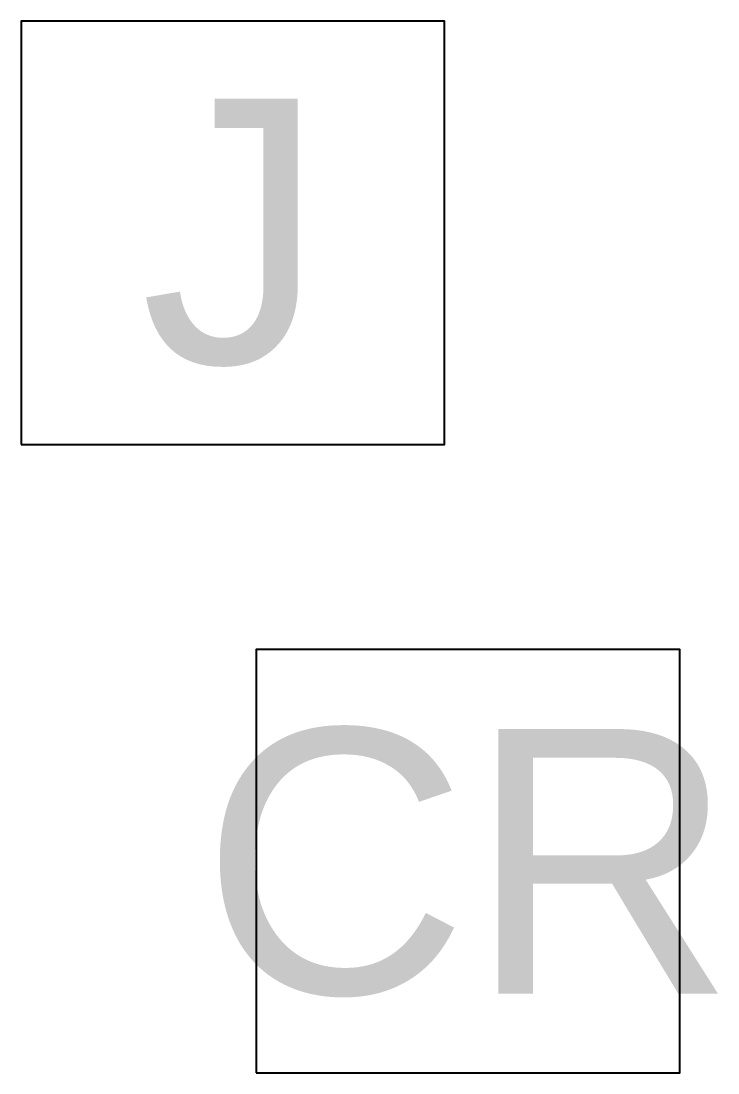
# Model space of a CAD drawing. Header units: inches. Extents: x 23 to 6400, y -2214 to 4412.
# Drawn here: x 679.4 to 705.73, y 575.64 to 615.39 of the extents above; entities that cross this region are included whole.
import ezdxf
from ezdxf.enums import TextEntityAlignment as Align

# ---------------------------------------------------------------- set-up
doc = ezdxf.new("R2010")
doc.units = ezdxf.units.IN
doc.header["$LTSCALE"] = 96
doc.header["$MEASUREMENT"] = 0
doc.layers.add('A-Powr-Exst', color=15, linetype='Continuous')
doc.styles.add('OTJ_Title1', font='swiss.ttf')

# ---------------------------------------------------------------- blocks, each defined once
blk = doc.blocks.new('A$C63DA0F89')
at = {"color": 0, "linetype": 'ByBlock', "lineweight": -2}
blk.add_lwpolyline([(8.79, 0), (24.79, 0), (24.79, 16), (8.79, 16)], close=True, dxfattribs=at)
at = {"color": 0, "linetype": 'ByBlock', "lineweight": -2, "style": 'OTJ_Title1', "flags": 8}
blk.add_attdef('CODE', text='', height=8, dxfattribs=at).set_placement((16.79, 8), align=Align.MIDDLE)

msp = doc.modelspace()

# ---------------------------------------------------------------- block references
at = {"layer": 'A-Powr-Exst', "color": 15, "linetype": 'Continuous', "lineweight": -3}
ref = msp.add_blockref('A$C63DA0F89', (670.614, 599.391), dxfattribs=at)
ref.add_attrib('CODE', 'J', dxfattribs={"layer": '0', "color": 0, "linetype": 'ByBlock', "lineweight": -2, "height": 10, "style": 'OTJ_Title1', "flags": 8}).set_placement((687.404, 607.391), align=Align.MIDDLE)
ref = msp.add_blockref('A$C63DA0F89', (679.502, 575.637), dxfattribs=at)
ref.add_attrib('CODE', 'CR', dxfattribs={"layer": '0', "color": 0, "linetype": 'ByBlock', "lineweight": -2, "height": 10, "style": 'OTJ_Title1', "flags": 8}).set_placement((696.292, 583.637), align=Align.MIDDLE)

doc.saveas('drawing.dxf')
